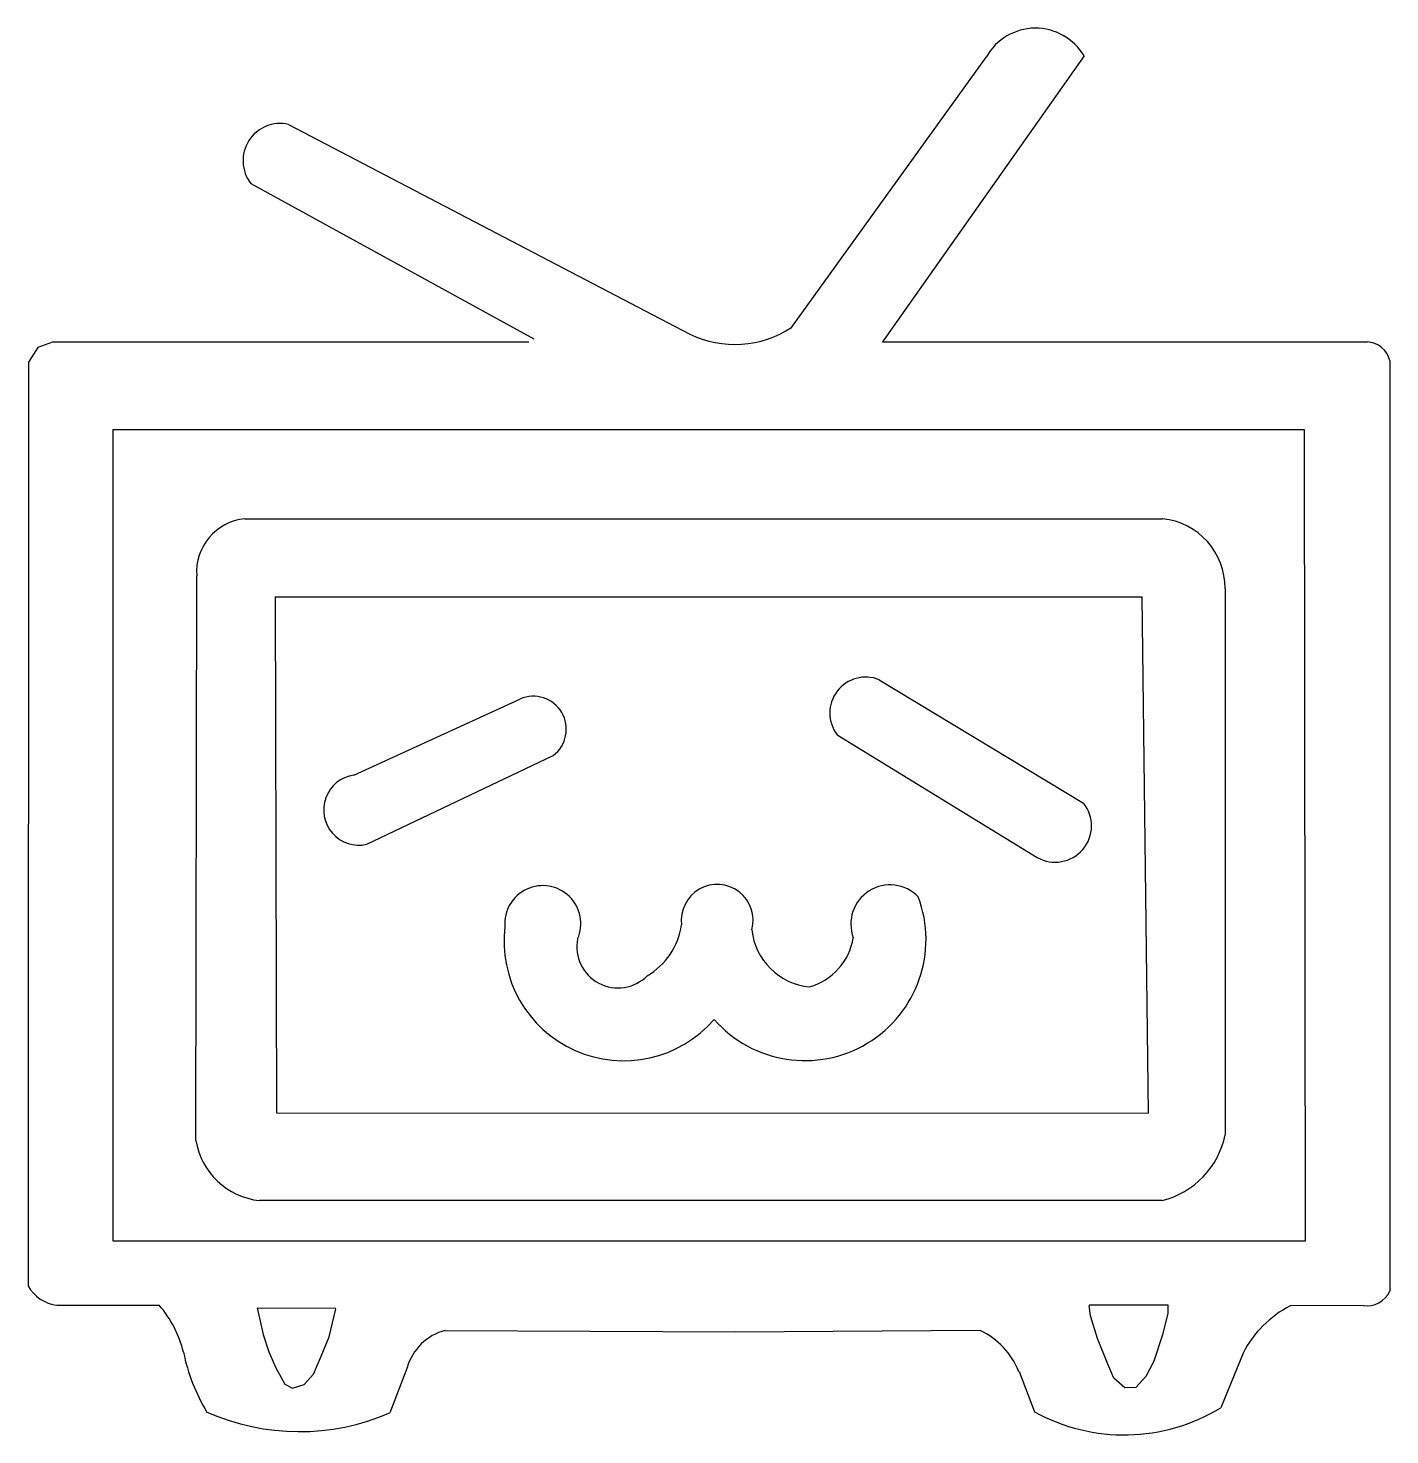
# Model space of a CAD drawing. Header units: millimetres. Extents: x 1.9 to 54.5, y 1.5 to 55.8.
import ezdxf

# ---------------------------------------------------------------- set-up
doc = ezdxf.new("R2010")
doc.units = ezdxf.units.MM

msp = doc.modelspace()

# ---------------------------------------------------------------- linework, layer by layer
for p, q in [((31.356, 44.223), (38.875, 54.662)), ((42.644, 54.696), (34.865, 43.662)), ((11.93, 52.052), (27.422, 43.961)), ((10.478, 49.777), (21.398, 43.784)), ((2.257, 43.443), (1.89, 42.874)), ((2.823, 43.656), (2.257, 43.443)), ((21.207, 43.656), (2.823, 43.656)), ((34.865, 43.662), (53.57, 43.662)), ((54.451, 42.944), (54.451, 7.036)), ((1.89, 42.874), (1.881, 7.236)), ((5.155, 40.277), (51.147, 40.277)), ((5.161, 8.963), (5.161, 40.277)), ((51.147, 40.277), (51.185, 8.968)), ((10.243, 36.839), (45.679, 36.839)), ((8.357, 12.852), (8.388, 34.636)), ((11.418, 33.82), (44.877, 33.82)), ((11.418, 33.82), (11.471, 13.92)), ((44.877, 33.82), (45.126, 13.902)), ((48.089, 34.145), (48.097, 13.065)), ((34.739, 30.626), (42.626, 25.864)), ((14.451, 26.95), (20.869, 29.881)), ((33.116, 28.498), (40.84, 23.768)), ((14.952, 24.277), (22.151, 27.7)), ((11.471, 13.92), (45.126, 13.902)), ((45.663, 10.528), (10.813, 10.528)), ((51.185, 8.968), (5.161, 8.963)), ((2.995, 6.496), (6.938, 6.496)), ((10.728, 6.396), (10.958, 5.361)), ((10.738, 6.386), (13.755, 6.379)), ((13.503, 5.27), (13.765, 6.358)), ((42.84, 6.512), (45.876, 6.504)), ((42.898, 6.076), (42.84, 6.484)), ((43.169, 5.204), (42.898, 6.076)), ((45.884, 6.18), (45.669, 5.348)), ((45.876, 6.504), (45.884, 6.18)), ((53.415, 6.481), (50.602, 6.468)), ((17.979, 5.517), (29.18, 5.461)), ((29.18, 5.461), (38.635, 5.534)), ((10.958, 5.361), (11.176, 4.696)), ((13.168, 4.458), (13.503, 5.27)), ((43.568, 4.213), (43.169, 5.204)), ((45.669, 5.348), (45.336, 4.333)), ((11.176, 4.696), (11.435, 4.102)), ((12.893, 3.832), (13.168, 4.458)), ((48.785, 4.647), (47.921, 2.537)), ((11.435, 4.102), (11.787, 3.447)), ((12.536, 3.43), (12.893, 3.832)), ((16.527, 4.114), (15.841, 2.341)), ((40.136, 3.931), (40.735, 2.377)), ((43.796, 3.679), (43.568, 4.213)), ((45.336, 4.333), (45.035, 3.74)), ((11.787, 3.447), (12.085, 3.295)), ((12.085, 3.295), (12.536, 3.43)), ((44.213, 3.307), (43.796, 3.679)), ((44.643, 3.316), (44.213, 3.307)), ((45.035, 3.74), (44.643, 3.316))]:
    msp.add_line(p, q)
for centre, radius, start, end in [((40.769, 53.595), 2.174, 30.4242, 150.6141), ((11.608, 50.657), 1.432, 76.9729, 217.9195), ((29.158, 47.56), 3.996, 244.2401, 303.3763), ((53.543, 42.729), 0.933, 13.3148, 88.3835), ((10.453, 34.779), 2.07, 95.8182, 183.9761), ((45.403, 34.167), 2.686, 359.527, 84.0949), ((34.217, 29.341), 1.387, 67.8959, 217.4283), ((21.384, 28.716), 1.273, 307.0732, 113.8577), ((14.652, 25.604), 1.361, 98.523, 282.7164), ((41.53, 24.99), 1.403, 240.5407, 38.57), ((21.751, 21.214), 1.468, 336.3473, 184.3711), ((28.482, 21.344), 1.385, 344.7849, 187.4453), ((35.155, 21.198), 1.513, 43.954, 200.3867), ((31.872, 20.602), 4.671, 221.3362, 20.637), ((24.874, 20.546), 4.622, 173.0782, 319.0445), ((24.415, 21.557), 2.722, 300.0619, 351.7085), ((32.291, 21.246), 2.486, 186.1353, 264.3937), ((31.382, 21.065), 2.388, 286.2006, 350.5041), ((24.655, 20.323), 1.588, 169.0318, 315.0567), ((44.823, 13.77), 3.35, 284.531, 347.8389), ((11.119, 13.311), 2.8, 189.442, 263.7117), ((3.16, 7.952), 1.466, 209.2465, 263.5103), ((53.558, 7.457), 0.987, 261.6706, 334.7369), ((3.609, 3.619), 4.4, 13.9613, 40.8204), ((52.55, 2.709), 4.234, 117.3892, 152.7698), ((18.502, 3.516), 2.069, 104.5009, 163.9314), ((37.298, 2.776), 3.055, 22.066, 64.0276), ((14.905, 6.093), 7.166, 191.3767, 211.2995), ((12.345, 10.409), 8.794, 246.0989, 293.4245), ((44.19, 8.652), 7.163, 241.1617, 301.3892)]:
    msp.add_arc(centre, radius, start, end)

doc.saveas('drawing.dxf')
